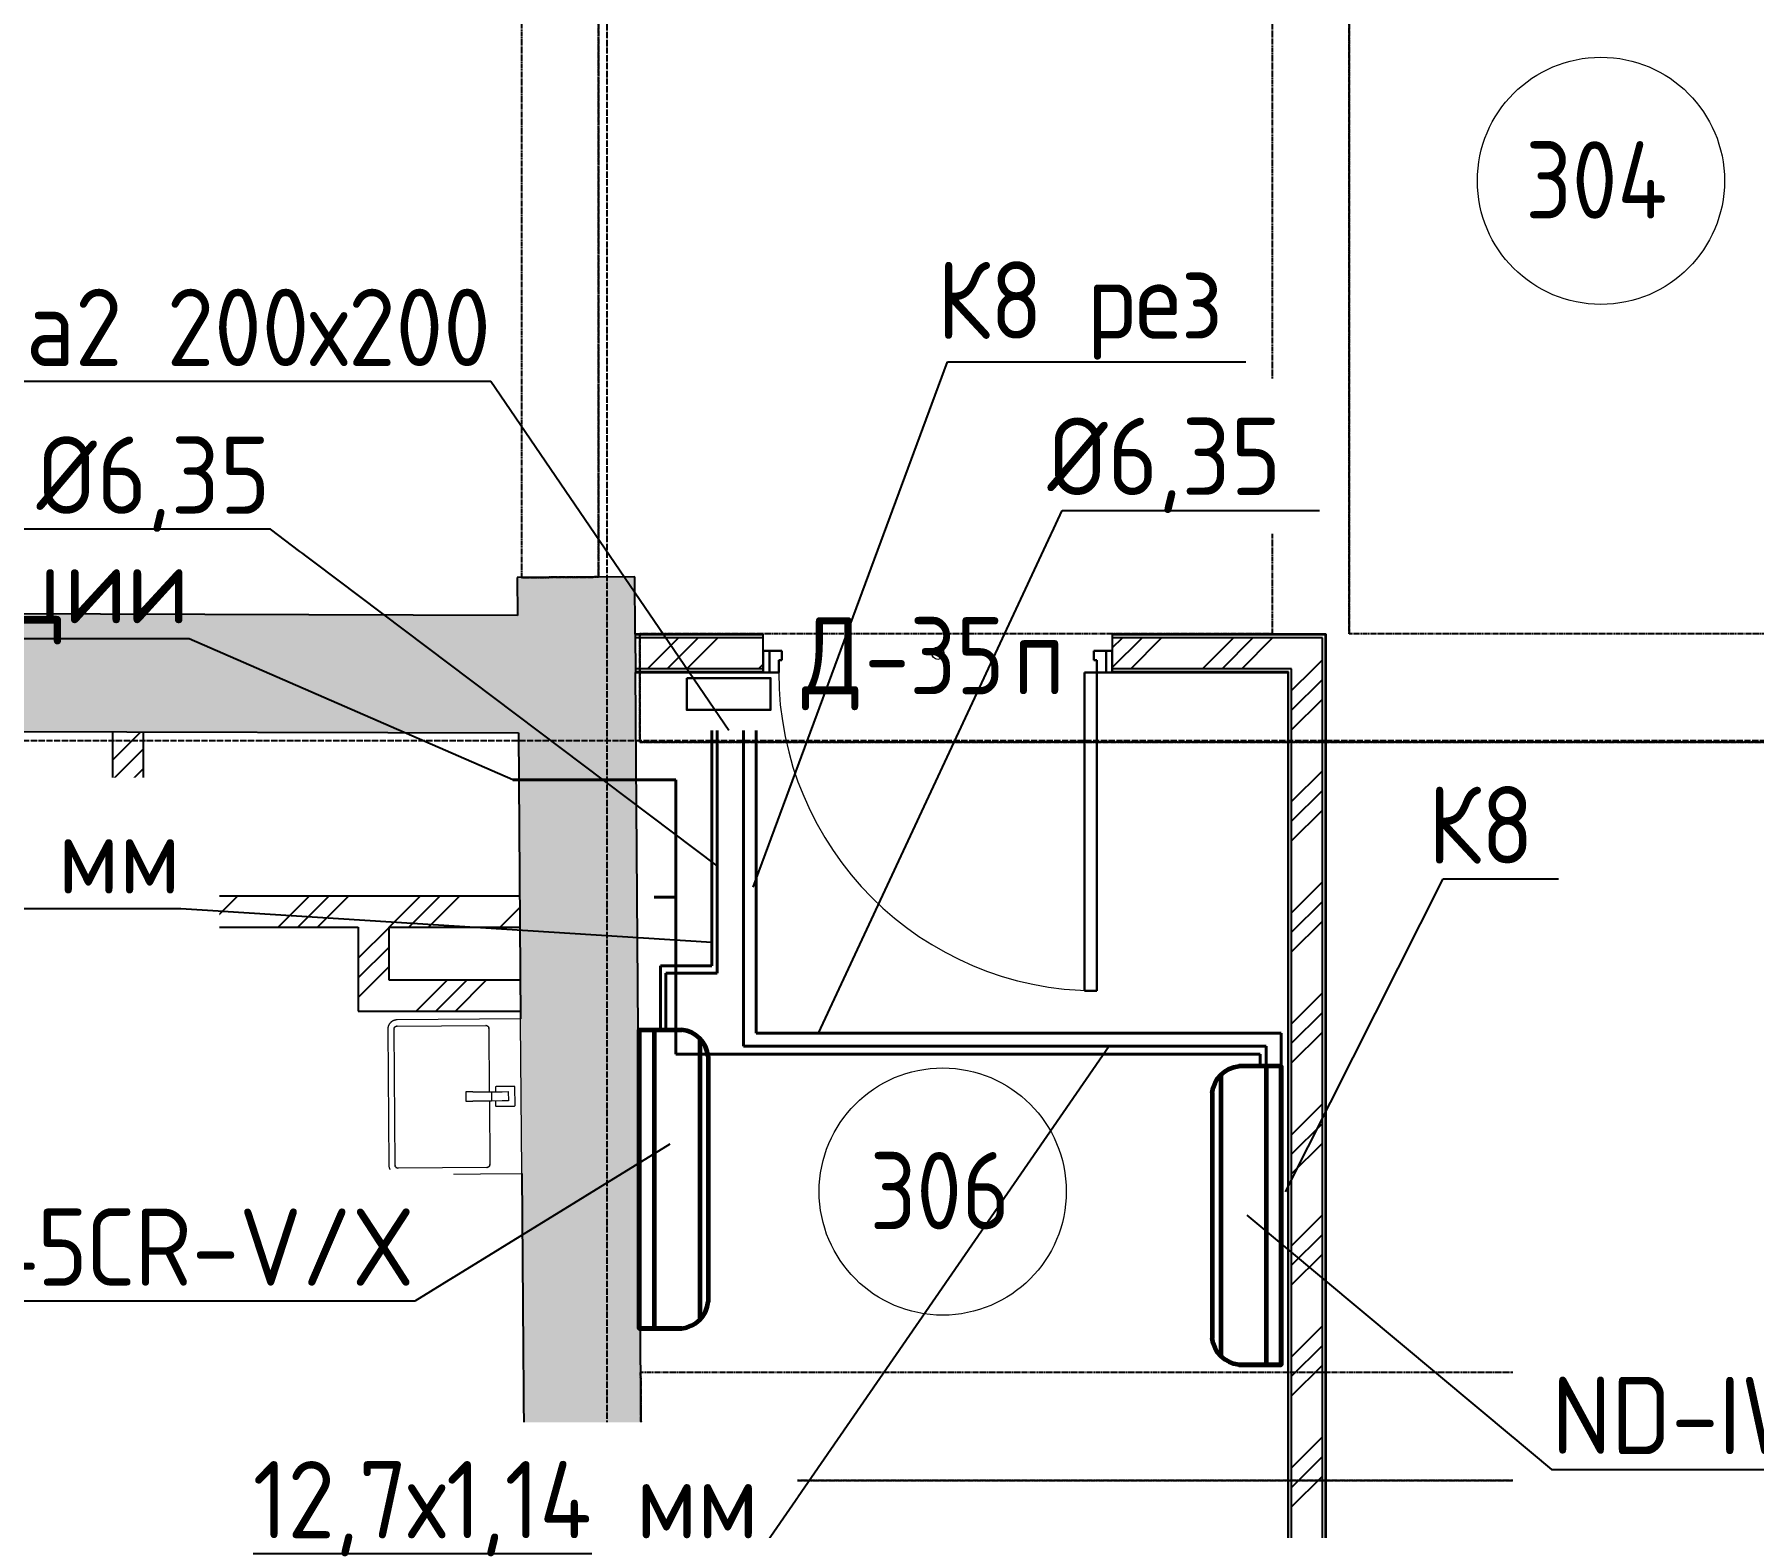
# Model space of a CAD drawing. Header units: millimetres. Extents: x -129048 to 476301, y -5853 to 215316.
# Drawn here: x 256533 to 262099, y 6210 to 11041 of the extents above; entities that cross this region are included whole.
import ezdxf
from ezdxf import colors
from ezdxf.entities.mleader import LeaderData, LeaderLine
from ezdxf.math import Vec2, Vec3

# ---------------------------------------------------------------- set-up
doc = ezdxf.new("R2010")
doc.units = ezdxf.units.MM
doc.linetypes.add('ADSK_Линия сетки', pattern=[25, 20, -2.5, 0, -2.5])
doc.linetypes.add('ADSK_Сверху', pattern=[4.5, 3, -1.5])
for name, color, linetype, lineweight in [('GAZLAITER', 1, 'Continuous', 40), ('Двери', 251, 'Continuous', 18), ('Дренаж', 36, 'Continuous', 40), ('Каркас', 7, 'Continuous', 18), ('Кондеи', 6, 'Continuous', 60), ('Марки дверей', 7, 'Continuous', 20), ('Марки помещений', 7, 'Continuous', 20), ('Сантехника', 251, 'Continuous', 18)]:
    doc.layers.add(name, color=color, linetype=linetype, lineweight=lineweight)
doc.layers.add('Стены внутренние', color=5, linetype='Continuous', lineweight=18, true_color=0x0000ff)
doc.layers.add('Стены штриховка', color=5, linetype='Continuous', lineweight=18, true_color=0x0000ff)
doc.styles.add('GOST Common_2', font='GOST Common_0.ttf', dxfattribs={"width": 0.9, "height": 250})
doc.styles.add('PIK', font='isocpeur.ttf', dxfattribs={"width": 0.9, "height": 250})
pattern_1 = [(45, (215977.25, 150), (-179.6051, 179.6051), []), (45, (216040.75, 150), (0, 359.2102), []), (45, (215913.75, 150), (0, 359.2102), [])]

# ---------------------------------------------------------------- blocks, each defined once
blk = doc.blocks.new('AC_Дверь_Однопольная - Д-35п 1130х2200h-1983249-03 План 3-го этажа')
at = {"layer": 'Двери', "lineweight": 30}
for p, q in [((-515, 1092), (-475, 1092)), ((-515, 62), (-515, 1092)), ((-475, 1092), (-475, 62)), ((-565, 62), (-545, 62)), ((-565, -8), (-565, 62)), ((-545, 62), (-515, 62)), ((-545, -8), (-545, 62)), ((-545, 62), (-545, -8)), ((-475, 62), (-515, 62)), ((-515, 62), (-515, 22)), ((515, 62), (545, 62)), ((515, 22), (515, 62)), ((545, 62), (545, -8)), ((545, 62), (565, 62)), ((545, -8), (545, 62)), ((565, 62), (565, -8)), ((-515, 22), (-505, 22)), ((-505, 22), (-505, -8)), ((505, 22), (515, 22)), ((505, -8), (505, 22)), ((-545, -8), (-565, -8)), ((-505, -8), (-545, -8)), ((545, -8), (505, -8)), ((565, -8), (545, -8))]:
    blk.add_line(p, q, dxfattribs=at)
at = {"layer": 'Двери'}
blk.add_arc((-515, 62), 1030, 0, 90, dxfattribs=at)
blk = doc.blocks.new('Parametric_Porcelain_bathroom_sink_20774 - 500х430мм-V219-03 План 3-го этажа')
at = {"layer": 'Сантехника'}
for p, q in [((345, 570), (-95, 570)), ((-125, 540), (-125, 140)), ((-105, 253.2), (-105, 540)), ((-95, 550), (345, 550)), ((355, 540), (355, 253.2)), ((375, 140), (375, 540)), ((140, 319.1), (110, 319.1)), ((110, 319.1), (110, 296.1)), ((140, 319.1), (110, 319.1)), ((110, 236.5), (110, 296.1)), ((140, 296.1), (140, 319.1)), ((140, 296.1), (140, 236.5)), ((110, 243.2), (-95, 243.2)), ((110, 223.1), (95.1, 223.1)), ((110, 201.5), (110, 236.5)), ((140, 236.5), (110, 236.5)), ((345, 243.2), (140, 243.2)), ((140, 236.5), (140, 201.5)), ((154.6, 223.1), (140, 223.1)), ((93.2, 221.2), (93.2, 161.6)), ((110, 181.5), (110, 201.5)), ((140, 181.5), (110, 181.5)), ((140, 201.5), (140, 181.5)), ((156.5, 161.6), (156.5, 221.2)), ((-125, 140), (-120, 140)), ((-120, 140), (-115, 140)), ((-115, 140), (365, 140)), ((94.7, 160.1), (155, 160.1)), ((365, 140), (370, 140)), ((370, 140), (375, 140))]:
    blk.add_line(p, q, dxfattribs=at)
at = {"layer": 'Сантехника', "flags": 128}
for points in [[(-95, 570), (-96.2, 570), (-97.4, 569.9), (-98.6, 569.8), (-99.8, 569.6), (-101, 569.4), (-102.1, 569.1), (-103.3, 568.8), (-104.4, 568.5), (-105.6, 568.1), (-106.7, 567.6), (-107.8, 567.1), (-108.9, 566.6), (-109.9, 566), (-110.9, 565.4), (-111.9, 564.8), (-112.9, 564.1), (-113.9, 563.3), (-114.8, 562.6), (-115.7, 561.7), (-116.5, 560.9), (-117.3, 560), (-118.1, 559.1), (-118.9, 558.2), (-119.6, 557.2), (-120.2, 556.2), (-120.9, 555.2), (-121.5, 554.1), (-122, 553.1), (-122.5, 552), (-123, 550.9), (-123.4, 549.7), (-123.7, 548.6), (-124.1, 547.4), (-124.3, 546.3), (-124.6, 545.1), (-124.7, 543.9), (-124.9, 542.7), (-125, 541.5), (-125, 540.3), (-125, 540)], [(375, 540), (375, 541.2), (374.9, 542.4), (374.8, 543.6), (374.6, 544.8), (374.4, 546), (374.1, 547.1), (373.8, 548.3), (373.5, 549.4), (373.1, 550.6), (372.6, 551.7), (372.1, 552.8), (371.6, 553.9), (371, 554.9), (370.4, 555.9), (369.8, 556.9), (369.1, 557.9), (368.3, 558.9), (367.6, 559.8), (366.7, 560.7), (365.9, 561.5), (365, 562.3), (364.1, 563.1), (363.2, 563.9), (362.2, 564.6), (361.2, 565.2), (360.2, 565.9), (359.1, 566.5), (358.1, 567), (357, 567.5), (355.9, 568), (354.7, 568.4), (353.6, 568.7), (352.4, 569.1), (351.3, 569.3), (350.1, 569.6), (348.9, 569.7), (347.7, 569.9), (346.5, 570), (345.3, 570), (345, 570)], [(-105, 540), (-105, 540.4), (-105, 540.8), (-104.9, 541.2), (-104.9, 541.6), (-104.8, 542), (-104.7, 542.4), (-104.6, 542.8), (-104.5, 543.1), (-104.4, 543.5), (-104.2, 543.9), (-104, 544.3), (-103.9, 544.6), (-103.7, 545), (-103.5, 545.3), (-103.3, 545.6), (-103, 546), (-102.8, 546.3), (-102.5, 546.6), (-102.2, 546.9), (-102, 547.2), (-101.7, 547.4), (-101.4, 547.7), (-101.1, 548), (-100.7, 548.2), (-100.4, 548.4), (-100.1, 548.6), (-99.7, 548.8), (-99.4, 549), (-99, 549.2), (-98.6, 549.3), (-98.2, 549.5), (-97.9, 549.6), (-97.5, 549.7), (-97.1, 549.8), (-96.7, 549.9), (-96.3, 549.9), (-95.9, 550), (-95.5, 550), (-95.1, 550), (-95, 550)], [(-104.9, 541.3), (-105, 540.9), (-105, 540.5), (-105, 540.1), (-105, 540)], [(-101, 548), (-101.3, 547.8), (-101.6, 547.5), (-101.9, 547.2), (-102.2, 547), (-102.4, 546.7)], [(-95, 550), (-95.4, 550), (-95.8, 550), (-96.2, 549.9), (-96.6, 549.9)], [(346.3, 549.9), (345.9, 550), (345.5, 550), (345.1, 550), (345, 550)], [(345, 550), (345.4, 550), (345.8, 550), (346.2, 549.9), (346.6, 549.9), (347, 549.8), (347.4, 549.7), (347.8, 549.6), (348.1, 549.5), (348.5, 549.4), (348.9, 549.2), (349.3, 549), (349.6, 548.9), (350, 548.7), (350.3, 548.5), (350.6, 548.3), (351, 548), (351.3, 547.8), (351.6, 547.5), (351.9, 547.2), (352.2, 547), (352.4, 546.7), (352.7, 546.4), (353, 546.1), (353.2, 545.7), (353.4, 545.4), (353.6, 545.1), (353.8, 544.7), (354, 544.4), (354.2, 544), (354.3, 543.6), (354.5, 543.2), (354.6, 542.9), (354.7, 542.5), (354.8, 542.1), (354.9, 541.7), (354.9, 541.3), (355, 540.9), (355, 540.5), (355, 540.1), (355, 540)], [(353, 546), (352.8, 546.3), (352.5, 546.6), (352.2, 546.9), (352, 547.2), (351.7, 547.4)], [(355, 540), (355, 540.4), (355, 540.8), (354.9, 541.2), (354.9, 541.6)], [(-105, 253.2), (-105, 252.8), (-105, 252.4), (-104.9, 252), (-104.9, 251.6)], [(-95, 243.2), (-95.4, 243.2), (-95.8, 243.2), (-96.2, 243.2), (-96.6, 243.3), (-97, 243.4), (-97.4, 243.5), (-97.8, 243.6), (-98.1, 243.7), (-98.5, 243.8), (-98.9, 244), (-99.3, 244.1), (-99.6, 244.3), (-100, 244.5), (-100.3, 244.7), (-100.6, 244.9), (-101, 245.2), (-101.3, 245.4), (-101.6, 245.7), (-101.9, 245.9), (-102.2, 246.2), (-102.4, 246.5), (-102.7, 246.8), (-103, 247.1), (-103.2, 247.4), (-103.4, 247.8), (-103.6, 248.1), (-103.8, 248.5), (-104, 248.8), (-104.2, 249.2), (-104.3, 249.5), (-104.5, 249.9), (-104.6, 250.3), (-104.7, 250.7), (-104.8, 251.1), (-104.9, 251.5), (-104.9, 251.9), (-105, 252.3), (-105, 252.7), (-105, 253.1), (-105, 253.2)], [(-103, 247.2), (-102.8, 246.9), (-102.5, 246.6), (-102.2, 246.3), (-102, 246), (-101.7, 245.7)], [(-96.3, 243.3), (-95.9, 243.2), (-95.5, 243.2), (-95.1, 243.2), (-95, 243.2)], [(355, 253.2), (355, 252.8), (355, 252.4), (354.9, 252), (354.9, 251.6), (354.8, 251.2), (354.7, 250.8), (354.6, 250.4), (354.5, 250), (354.4, 249.6), (354.2, 249.3), (354, 248.9), (353.9, 248.6), (353.7, 248.2), (353.5, 247.9), (353.3, 247.5), (353, 247.2), (352.8, 246.9), (352.5, 246.6), (352.2, 246.3), (352, 246), (351.7, 245.7), (351.4, 245.5), (351.1, 245.2), (350.7, 245), (350.4, 244.8), (350.1, 244.5), (349.7, 244.4), (349.4, 244.2), (349, 244), (348.6, 243.9), (348.2, 243.7), (347.9, 243.6), (347.5, 243.5), (347.1, 243.4), (346.7, 243.3), (346.3, 243.3), (345.9, 243.2), (345.5, 243.2), (345.1, 243.2), (345, 243.2)], [(345, 243.2), (345.4, 243.2), (345.8, 243.2), (346.2, 243.2), (346.6, 243.3)], [(351, 245.2), (351.3, 245.4), (351.6, 245.7), (351.9, 245.9), (352.2, 246.2), (352.4, 246.5)], [(354.9, 251.9), (355, 252.3), (355, 252.7), (355, 253.1), (355, 253.2)]]:
    blk.add_lwpolyline(points, dxfattribs=at)
at = {"layer": 'Сантехника'}
for centre, radius, start, end in [((95.1, 221.2), 1.87, 90, 180), ((95.1, 221.2), 1.87, 120, 150), ((95.1, 221.2), 1.87, 120, 150), ((95.1, 221.2), 1.87, 120, 150), ((154.6, 221.2), 1.87, 0, 90), ((154.6, 221.2), 1.87, 30, 60), ((154.6, 221.2), 1.87, 30, 60), ((154.6, 221.2), 1.87, 30, 60), ((94.7, 161.6), 1.49, 180, 270), ((155, 161.6), 1.49, 270, 360)]:
    blk.add_arc(centre, radius, start, end, dxfattribs=at)
blk = doc.blocks.new('ADSK_Марка_Помещение_ОдноЗначение - Номер-247393-03 План 3-го этажа')
at = {"layer": 'Марки помещений'}
blk.add_circle((0, 0), 4, dxfattribs=at)
blk = doc.blocks.new('ADSK_Марка_Дверь - Типоразмер_ADSK_Марка-58376-03 План 3-го этажа')
at = {"layer": 'Марки дверей', "lineweight": 9}
blk.add_circle((0, 0), 0.2, dxfattribs=at)
blk = doc.blocks.new('Наружний 45+')
for p, q in [((18255.9, 8700.3), (17289.9, 8700.3)), ((17289.9, 8700.3), (17289.9, 8563.2)), ((18255.9, 8651.7), (17289.9, 8651.7)), ((18228.3, 8504.7), (17317.6, 8504.7))]:
    blk.add_line(p, q)
for points in [[(17289.9, 8563.2), (17289.9, 8700.3), (18255.9, 8700.3), (18255.9, 8563.2)], [(18169.9, 8477), (17376, 8477)]]:
    blk.add_lwpolyline(points)
for centre, start, end in [((17385.7, 8572.7), 185.6492, 264.2441), ((18160.2, 8572.7), 275.7559, 354.3508)]:
    blk.add_arc(centre, 96.2, start, end)

msp = doc.modelspace()

# ---------------------------------------------------------------- hatches: boundary and pattern name
at = {"layer": 'Стены внутренние', "lineweight": 25, "true_color": 0x636466}
h = msp.add_hatch(color=251, dxfattribs=at)
h.paths.add_polyline_path([(258100.31958, 8781.41711), (258097.49102, 9161.42592), (251920.51599, 9177.7535), (251919.51154, 8797.75483), (258042.55858, 8781.56979)])
h.paths.add_polyline_path([(250419.51678, 8801.71976), (250420.3362, 9181.71844), (243349.51668, 9200.40921), (243348.51223, 8820.41054), (249544.59255, 8804.03245)])
h.paths.add_polyline_path([(241848.51747, 8824.37547), (241849.33689, 9204.37414), (234840.12747, 9222.90206), (234840.12747, 8842.90073), (241580.63653, 8825.08356)])
h.paths.add_polyline_path([(233339.12826, 8846.86832), (233339.94768, 9226.86699), (231140.59406, 9232.68103), (231139.58961, 8852.68236), (232774.02347, 8848.36206)])
h.paths.add_polyline_path([(229639.59485, 8856.64729), (229640.41427, 9236.64596), (224110.2776, 9251.26425), (224111.02308, 8871.26096), (227566.26747, 8862.12771)])
h = msp.add_hatch(color=251, dxfattribs=at)
h.paths.add_polyline_path([(258344.73046, 2889.50427), (258524.186, 2889.50427), (258476.56978, 9286.60586), (258096.58031, 9283.77744), (258144.17547, 2889.50427), (258307.1428, 2889.50427)])
h.paths.add_polyline_path([(258110.91435, 7360.5389), (258110.90537, 7360.54065), (258202.53797, 7360.54055)])
h = msp.add_hatch(dxfattribs=at)
h.set_pattern_fill('FP_1', color=251, style=0, pattern_type=2)
h.set_pattern_definition(pattern_1)
h.paths.add_polyline_path([(260022.5993, 8988.91709), (260702.5993, 8988.91709), (260702.5993, 9088.91709), (260022.5993, 9088.91709), (260022.5993, 9046.91709)])
h.paths.add_polyline_path([(258892.5993, 8988.91709), (258892.5993, 9088.91709), (258478.04126, 9088.91709), (258478.7856, 8988.91709), (258514.6658, 8988.91709)])
h = msp.add_hatch(dxfattribs=at)
h.set_pattern_fill('FP_1', color=251, style=0, pattern_type=2)
h.set_pattern_definition(pattern_1)
h.paths.add_polyline_path([(260602.5993, 5788.84524), (260702.5993, 5788.84524), (260702.5993, 8988.91709), (260602.5993, 8988.91709), (260602.5993, 5839.63737)])
h = msp.add_hatch(dxfattribs=at)
h.set_pattern_fill('FP_1', color=251, style=0, pattern_type=2)
h.set_pattern_definition(pattern_1)
h.paths.add_polyline_path([(256785.95971, 8152.52642), (256885.95971, 8152.52642), (256885.95971, 8784.62703), (256785.95971, 8784.89136), (256785.95971, 8200.43567)])
h = msp.add_hatch(dxfattribs=at)
h.set_pattern_fill('FP_1', color=251, style=0, pattern_type=2)
h.set_pattern_definition(pattern_1)
h.paths.add_polyline_path([(256885.95971, 8152.52642), (258105.00067, 8152.52642), (258104.25633, 8252.52642), (256885.95971, 8252.52642)])
h = msp.add_hatch(dxfattribs=at)
h.set_pattern_fill('FP_1', color=251, style=0, pattern_type=2)
h.set_pattern_definition(pattern_1)
h.paths.add_polyline_path([(257681.2497, 7880.52642), (257681.2497, 8152.52642), (257581.2497, 8152.52642), (257581.2497, 7880.52642)])
h = msp.add_hatch(dxfattribs=at)
h.set_pattern_fill('FP_1', color=251, style=0, pattern_type=2)
h.set_pattern_definition(pattern_1)
h.paths.add_polyline_path([(258107.02527, 7880.52642), (258106.28093, 7980.52642), (257681.2497, 7980.52642), (257681.2497, 7880.52642), (258104.25633, 7880.52642)])

# ---------------------------------------------------------------- linework, layer by layer
at = {"linetype": 'ADSK_Линия сетки', "lineweight": 25}
for p, q in [((258387.16465, -2825.79407), (258387.16465, 21818.8012)), ((204891.02955, 8756.78828), (273118.97256, 8756.78828))]:
    msp.add_line(p, q, dxfattribs=at)
at = {"layer": 'GAZLAITER', "color": 5, "lineweight": 40, "ltscale": 10}
for p, q in [((258726.57587, 8026.928), (258726.57587, 8788.92196)), ((258828.53571, 7767.9081), (258828.53571, 8788.92196)), ((258560.05781, 7820.14237), (258560.05781, 8026.928)), ((258560.05781, 8026.928), (258726.57587, 8026.928)), ((260520.96581, 7767.9081), (258828.53571, 7767.9081)), ((260520.96581, 7702.57601), (260520.96581, 7767.9081))]:
    msp.add_line(p, q, dxfattribs=at)
at = {"layer": 'GAZLAITER', "color": 1, "lineweight": 40, "ltscale": 10}
for p, q in [((258743.72229, 8003.4129), (258743.72229, 8788.92196)), ((258577.10873, 7820.14237), (258577.10873, 8003.4129)), ((258577.10873, 8003.4129), (258743.72229, 8003.4129))]:
    msp.add_line(p, q, dxfattribs=at)
at = {"layer": 'GAZLAITER'}
for p, q in [((258869.48491, 7809.17611), (258869.48491, 8788.92196)), ((260569.52919, 7809.17611), (258869.48491, 7809.17611)), ((260569.52919, 7702.57601), (260569.52919, 7809.17611))]:
    msp.add_line(p, q, dxfattribs=at)
at = {"layer": 'GAZLAITER', "color": 251, "lineweight": 30, "ltscale": 10, "true_color": 0x636466}
msp.add_lwpolyline([(258644.84962, 8958.29479), (258916.28962, 8958.29479), (258916.28962, 8855.41752), (258644.84962, 8855.41752)], close=True, dxfattribs=at)
at = {"layer": 'Дренаж'}
for p, q in [((258609.5733, 8629.27534), (258082.54773, 8629.27534)), ((258609.5733, 7741.30856), (258609.5733, 8629.27534)), ((258540.07865, 8249.07643), (258609.5733, 8249.07643)), ((258754.04515, 7741.30856), (258609.5733, 7741.30856)), ((260500.98666, 7741.30856), (258754.04515, 7741.30856)), ((260500.98666, 7702.57601), (260500.98666, 7741.30856))]:
    msp.add_line(p, q, dxfattribs=at)
at = {"layer": 'Каркас', "color": 251, "linetype": 'ADSK_Сверху', "lineweight": 25, "true_color": 0x636466}
for p, q in [((260539.67192, 12695.65047), (260539.67192, 9101.21709)), ((260539.67192, 12695.65047), (260539.67192, 9101.21709)), ((260789.67192, 9101.21709), (260789.67192, 12699.04444)), ((260789.67192, 12699.04444), (260789.67192, 9101.21709)), ((258109.67192, 12666.41261), (258109.67192, 9283.87489)), ((258109.67192, 12666.41261), (258109.67192, 9283.87489)), ((258359.67192, 9285.73574), (258359.67192, 12533.63165)), ((258359.67192, 12533.63165), (258359.67192, 9285.73574)), ((258109.67192, 9283.87489), (258359.67192, 9285.73574)), ((258359.67192, 9285.73574), (258109.67192, 9283.87489)), ((258493.2549, 8751.21709), (258493.2549, 9101.21709)), ((258493.2549, 9101.21709), (258493.2549, 8751.21709)), ((260539.67192, 9101.21709), (258493.2549, 9101.21709)), ((260539.67192, 9101.21709), (258493.2549, 9101.21709)), ((262972.85786, 9101.21709), (260789.67192, 9101.21709)), ((262972.85786, 9101.21709), (260789.67192, 9101.21709)), ((258493.2549, 8751.21709), (265652.85786, 8751.21709)), ((265652.85786, 8751.21709), (258493.2549, 8751.21709)), ((258495.73613, 6711.66252), (258498.34132, 6361.66252)), ((265578.06174, 6711.66252), (258495.73613, 6711.66252)), ((258498.34132, 6361.66252), (258495.73613, 6711.66252)), ((265578.06174, 6711.66252), (258495.73613, 6711.66252)), ((258498.34132, 6361.66252), (265578.06174, 6361.66252)), ((265578.06174, 6361.66252), (258498.34132, 6361.66252))]:
    msp.add_line(p, q, dxfattribs=at)
at = {"layer": 'Стены внутренние', "color": 251, "lineweight": 25, "true_color": 0x636466}
for p, q in [((258476.56978, 9286.60586), (258096.58031, 9283.77744)), ((258096.58031, 9283.77744), (258097.49102, 9161.42592)), ((258477.95194, 9100.91709), (258476.56978, 9286.60586)), ((258097.49102, 9161.42592), (251920.51599, 9177.7535)), ((258892.5993, 9100.91709), (258477.95194, 9100.91709)), ((258477.96683, 9098.91709), (258478.86003, 8978.91709)), ((258892.5993, 9046.91709), (258892.5993, 9100.91709)), ((260714.5993, 9100.91709), (260022.5993, 9100.91709)), ((260022.5993, 9100.91709), (260022.5993, 9046.91709)), ((260714.5993, 5788.84524), (260714.5993, 9100.91709)), ((258478.87492, 8976.91709), (258892.5993, 8976.91709)), ((258524.186, 2889.50427), (258478.87492, 8976.91709)), ((260022.5993, 8976.91709), (260590.5993, 8976.91709)), ((260590.5993, 8976.91709), (260590.5993, 5888.84524)), ((251919.51154, 8797.75483), (258100.31958, 8781.41711)), ((256785.95971, 8784.89136), (256785.95971, 8152.52642)), ((256885.95971, 8252.52642), (256885.95971, 8784.62703)), ((258100.31958, 8781.41711), (258107.21262, 7855.35647)), ((258104.25633, 8252.52642), (256885.95971, 8252.52642)), ((256785.95971, 8152.52642), (257581.2497, 8152.52642)), ((257581.2497, 8152.52642), (257581.2497, 7880.52642)), ((257681.2497, 8152.52642), (258105.00067, 8152.52642)), ((257681.2497, 7980.52642), (257681.2497, 8152.52642)), ((258106.28093, 7980.52642), (257681.2497, 7980.52642)), ((257581.2497, 7880.52642), (258107.02527, 7880.52642)), ((258110.93169, 7355.71105), (258144.17547, 2889.50427))]:
    msp.add_line(p, q, dxfattribs=at)
at = {"layer": 'Стены штриховка', "color": 251, "lineweight": 25, "true_color": 0x636466}
for p, q in [((258477.95194, 9100.91709), (258477.96683, 9098.91709)), ((258892.5993, 9098.91709), (258477.96683, 9098.91709)), ((258892.5993, 9088.91709), (258478.04126, 9088.91709)), ((260714.5993, 9098.91709), (260022.5993, 9098.91709)), ((260702.5993, 9088.91709), (260022.5993, 9088.91709)), ((260702.5993, 5788.84524), (260702.5993, 9088.91709)), ((260712.5993, 5788.84524), (260712.5993, 9100.91709)), ((260712.5993, 9088.91709), (260714.5993, 9088.91709)), ((258892.5993, 8988.91709), (258478.7856, 8988.91709)), ((258892.5993, 8978.91709), (258478.86003, 8978.91709)), ((258478.86003, 8978.91709), (258478.87492, 8976.91709)), ((260602.5993, 8988.91709), (260022.5993, 8988.91709)), ((260592.5993, 8978.91709), (260022.5993, 8978.91709)), ((260592.5993, 5888.84524), (260592.5993, 8978.91709)), ((260602.5993, 5888.84524), (260602.5993, 8988.91709))]:
    msp.add_line(p, q, dxfattribs=at)

# ---------------------------------------------------------------- block references
at = {"layer": 'Двери', "color": 251, "lineweight": 25, "true_color": 0x636466, "rotation": 180}
msp.add_blockref('AC_Дверь_Однопольная - Д-35п 1130х2200h-1983249-03 План 3-го этажа', (259457.5993, 9038.91709), dxfattribs=at)
at = {"layer": 'Кондеи', "rotation": 90}
msp.add_blockref('Наружний 45+', (267191.78643, -10435.79522), dxfattribs=at)
at = {"layer": 'Кондеи', "xscale": -1, "rotation": 270}
msp.add_blockref('Наружний 45+', (251869.25804, -10553.36158), dxfattribs=at)
at = {"layer": 'Марки дверей', "color": 251, "lineweight": 25, "true_color": 0x636466, "xscale": 99.99999999999993, "yscale": 99.99999999999993, "zscale": 99.99999999999993}
msp.add_blockref('ADSK_Марка_Дверь - Типоразмер_ADSK_Марка-58376-03 План 3-го этажа', (259457.5993, 9038.91709), dxfattribs=at)
at = {"layer": 'Марки помещений', "color": 251, "lineweight": 25, "true_color": 0x636466, "xscale": 99.99999999999993, "yscale": 99.99999999999993, "zscale": 99.99999999999993}
for p in [(261604.39415, 10567.67112), (259473.67866, 7297.00093)]:
    msp.add_blockref('ADSK_Марка_Помещение_ОдноЗначение - Номер-247393-03 План 3-го этажа', p, dxfattribs=at)
at = {"layer": 'Сантехника', "color": 251, "lineweight": 25, "true_color": 0x636466, "rotation": 90.42646779160702}
msp.add_blockref('Parametric_Porcelain_bathroom_sink_20774 - 500х430мм-V219-03 План 3-го этажа', (258249.99868, 7481.57927), dxfattribs=at)

# ---------------------------------------------------------------- texts
at = {"layer": 'Марки дверей', "color": 251, "lineweight": 25, "true_color": 0x636466, "char_height": 250, "attachment_point": 1, "style": 'GOST Common_2'}
for s, insert, width in [('\\fGOST Common|b0|i0|c204|p34|;\\W.9;Д', (259017.77002, 9155.93018), 245.316375), ('-35', (259220.17627, 9155.93018), 584.4301875), ('\\fGOST Common|b0|i0|c204|p34|;\\W.9;п', (259702.3794, 9155.93018), 194.8100625)]:
    msp.add_mtext(s, dxfattribs=dict(at, insert=insert, width=width))
at = {"layer": 'Марки помещений', "color": 251, "lineweight": 25, "true_color": 0x636466, "char_height": 250, "attachment_point": 1, "style": 'GOST Common_2'}
for s, insert, width in [('304', (261359.58689, 10695.39619), 606.07575), ('306', (259237.42141, 7424.726), 584.4301875)]:
    msp.add_mtext(s, dxfattribs=dict(at, insert=insert, width=width))

# ---------------------------------------------------------------- next in the draw order: leaders
at = {"layer": 'GAZLAITER', "color": 18, "lineweight": 25, "ltscale": 10, "true_color": 0x000000}
ml = msp.add_multileader_mtext('Standard', dxfattribs=at)
ml.set_content('{\\C256;\\c0;%%C6,35}', color=1, style='PIK')
ml.set_leader_properties()
ml.build(insert=Vec2(0, 0))
ml.multileader.update_dxf_attribs({"text_left_attachment_type": 6, "text_right_attachment_type": 6, "dogleg_length": 0.36, "arrow_head_size": 0.18})
ctx = ml.context
ctx.base_point, ctx.char_height, ctx.arrow_head_size, ctx.landing_gap_size, ctx.plane_origin = Vec3(259860.60814, 9500.91379), 250, 0.18, 0.09, Vec3(260440.81742, 8417.19492)
ctx.left_attachment, ctx.right_attachment, ctx.text_align_type = 6, 6, 2
notes = []
notes.append((ctx, [(0, (1, 1, 0), (259860.24814, 9500.91379), (1, 0), 0.36, [(0, [(259071.52042, 7809.17611)], 0, [])])]))
ctx.mtext.insert, ctx.mtext.alignment, ctx.mtext.flow_direction = Vec3(260569.44814, 9800.91379), 3, 5
ctx.mtext.has_bg_fill, ctx.mtext.bg_color, ctx.mtext.bg_scale_factor, ctx.mtext.bg_transparency, ctx.mtext.use_window_bg_color = 1, -1027028792, 1.5, 0, 1
ml = msp.add_multileader_mtext('Standard', dxfattribs=at)
ml.set_content('{\\C256;\\c0;%%C6,35}', color=1, style='PIK')
ml.set_leader_properties()
ml.build(insert=Vec2(0, 0))
ml.multileader.update_dxf_attribs({"text_left_attachment_type": 6, "text_right_attachment_type": 6, "dogleg_length": 0.36, "arrow_head_size": 0.18})
ctx = ml.context
ctx.base_point, ctx.char_height, ctx.arrow_head_size, ctx.landing_gap_size, ctx.plane_origin = Vec3(256588.29031, 9440.20886), 250, 0.18, 0.09, Vec3(258888.49125, 8496.10588)
ctx.left_attachment, ctx.right_attachment, ctx.text_align_type = 6, 6, 2
notes.append((ctx, [(1, (1, 1, 0), (257297.58031, 9440.20886), (-1, 0), 0.36, [(0, [(258743.72229, 8351.33691)], 0, [])])]))
ctx.mtext.insert, ctx.mtext.alignment, ctx.mtext.flow_direction = Vec3(257297.13031, 9740.20886), 3, 5
ctx.mtext.has_bg_fill, ctx.mtext.bg_color, ctx.mtext.bg_scale_factor, ctx.mtext.bg_transparency, ctx.mtext.use_window_bg_color = 1, -1027028792, 1.5, 0, 1
at = {"layer": 'Кондеи', "color": 18, "lineweight": 25, "ltscale": 10, "true_color": 0x000000}
ml = msp.add_multileader_mtext('Standard', dxfattribs=at)
ml.set_content('ND-IW-45СR-V/X', color=250, style='PIK')
ml.set_leader_properties()
ml.build(insert=Vec2(0, 0))
ml.multileader.update_dxf_attribs({"text_left_attachment_type": 6, "text_right_attachment_type": 6, "dogleg_length": 0.36, "arrow_head_size": 0.18})
ctx = ml.context
ctx.base_point, ctx.char_height, ctx.arrow_head_size, ctx.landing_gap_size, ctx.plane_origin = Vec3(255423.82533, 6942.37766), 250, 0.18, 0.09, Vec3(258590.0978, 7450.45654)
ctx.left_attachment, ctx.right_attachment, ctx.text_align_type = 6, 6, 2
notes.append((ctx, [(0, (1, 1, 0), (257764.36533, 6942.37766), (-1, 0), 0.36, [(0, [(258590.0978, 7450.45654)], 0, [])])]))
ctx.mtext.insert, ctx.mtext.alignment, ctx.mtext.flow_direction = Vec3(257763.91533, 7242.37766), 3, 5
ctx.mtext.has_bg_fill, ctx.mtext.bg_color, ctx.mtext.bg_scale_factor, ctx.mtext.bg_transparency, ctx.mtext.use_window_bg_color = 1, -1027028792, 1.5, 0, 1
ml = msp.add_multileader_mtext('Standard', dxfattribs=at)
ml.set_content('ND-IW-45СR-V/X', color=250, style='PIK')
ml.set_leader_properties()
ml.build(insert=Vec2(0, 0))
ml.multileader.update_dxf_attribs({"text_left_attachment_type": 6, "text_right_attachment_type": 6, "dogleg_length": 0.36, "arrow_head_size": 0.18})
ctx = ml.context
ctx.base_point, ctx.char_height, ctx.arrow_head_size, ctx.landing_gap_size, ctx.plane_origin = Vec3(261444.6078, 6397.37829), 250, 0.18, 0.09, Vec3(260457.64155, 7221.19356)
ctx.left_attachment, ctx.right_attachment = 6, 6
notes.append((ctx, [(1, (1, 1, 0), (261444.2478, 6397.37829), (1, 0), 0.36, [(0, [(260457.64155, 7221.19356)], 0, [])])]))
ctx.mtext.insert, ctx.mtext.flow_direction = Vec3(261444.6978, 6697.37829), 5
ctx.mtext.has_bg_fill, ctx.mtext.bg_color, ctx.mtext.bg_scale_factor, ctx.mtext.bg_transparency, ctx.mtext.use_window_bg_color = 1, -1027028792, 1.5, 0, 1
for ctx, leaders in notes:
    for number, flags, end, landing, length, lines in leaders:
        leader = LeaderData()
        leader.index, (leader.has_last_leader_line, leader.has_dogleg_vector, leader.attachment_direction) = number, flags
        leader.last_leader_point, leader.dogleg_vector, leader.dogleg_length = Vec3(end), Vec3(landing), length
        for number, points, colour, breaks in lines:
            line = LeaderLine()
            line.index, line.vertices, line.color, line.breaks = number, Vec3.list(points), colors.encode_raw_color(colour), breaks
            leader.lines.append(line)
        ctx.leaders.append(leader)

# ---------------------------------------------------------------- next in the draw order: leaders
at = {"layer": 'GAZLAITER', "color": 18, "lineweight": 25, "ltscale": 10, "true_color": 0x000000}
ml = msp.add_multileader_mtext('Standard', dxfattribs=at)
ml.set_content('{\\C256;\\c0;К8 рез}', color=2, style='PIK')
ml.set_leader_properties()
ml.build(insert=Vec2(0, 0))
ml.multileader.update_dxf_attribs({"text_left_attachment_type": 6, "text_right_attachment_type": 6, "dogleg_length": 0.36, "arrow_head_size": 0.18})
ctx = ml.context
ctx.base_point, ctx.char_height, ctx.arrow_head_size, ctx.landing_gap_size, ctx.plane_origin = Vec3(259489.83098, 9981.69703), 250, 0.18, 0.09, Vec3(258653.6505, 8282.21894)
ctx.left_attachment, ctx.right_attachment, ctx.text_align_type = 6, 6, 2
notes = []
notes.append((ctx, [(0, (1, 1, 0), (259489.47098, 9981.69703), (1, 0), 0.36, [(0, [(258860.27463, 8282.21894)], 0, [])])]))
ctx.mtext.insert, ctx.mtext.alignment, ctx.mtext.flow_direction = Vec3(260378.67098, 10306.69703), 3, 5
ml = msp.add_multileader_mtext('Standard', dxfattribs=at)
ml.set_content('{\\C256;\\c0;Шахта2 200х200}', color=2, style='PIK')
ml.set_leader_properties()
ml.build(insert=Vec2(0, 0))
ml.multileader.update_dxf_attribs({"text_left_attachment_type": 6, "text_right_attachment_type": 6, "dogleg_length": 0.36, "arrow_head_size": 0.18})
ctx = ml.context
ctx.base_point, ctx.char_height, ctx.arrow_head_size, ctx.landing_gap_size, ctx.plane_origin = Vec3(255715.80623, 9918.3048), 250, 0.18, 0.09, Vec3(258781.73434, 8788.92196)
ctx.left_attachment, ctx.right_attachment, ctx.text_align_type = 6, 6, 2
notes.append((ctx, [(1, (1, 1, 0), (258011.34623, 9918.3048), (-1, 0), 0.36, [(0, [(258781.73434, 8788.92196)], 0, [])])]))
ctx.mtext.insert, ctx.mtext.alignment, ctx.mtext.flow_direction = Vec3(258010.89623, 10218.3048), 3, 5
ml = msp.add_multileader_mtext('Standard', dxfattribs=at)
ml.set_content('12,7х1,14 мм', color=250, style='PIK')
ml.set_leader_properties()
ml.build(insert=Vec2(0, 0))
ml.multileader.update_dxf_attribs({"text_left_attachment_type": 6, "text_right_attachment_type": 6, "dogleg_length": 0.36, "arrow_head_size": 0.18})
ctx = ml.context
ctx.base_point, ctx.char_height, ctx.arrow_head_size, ctx.landing_gap_size, ctx.plane_origin = Vec3(255408.90742, 8211.61639), 250, 0.18, 0.09, Vec3(257673.38296, 8983.5258)
ctx.left_attachment, ctx.right_attachment, ctx.text_align_type = 6, 6, 2
notes.append((ctx, [(0, (1, 1, 0), (257006.94742, 8211.61639), (-1, 0), 0.36, [(0, [(258726.57587, 8103.02357)], 0, [])])]))
ctx.mtext.insert, ctx.mtext.alignment, ctx.mtext.flow_direction = Vec3(257006.49742, 8511.61639), 3, 5
ctx.mtext.has_bg_fill, ctx.mtext.bg_color, ctx.mtext.bg_scale_factor, ctx.mtext.bg_transparency, ctx.mtext.use_window_bg_color = 1, -1027028792, 1.5, 0, 1
ml = msp.add_multileader_mtext('Standard', dxfattribs=at)
ml.set_content('{\\C256;\\c0;К8}', color=2, style='PIK')
ml.set_leader_properties()
ml.build(insert=Vec2(0, 0))
ml.multileader.update_dxf_attribs({"text_left_attachment_type": 6, "text_right_attachment_type": 6, "dogleg_length": 0.36, "arrow_head_size": 0.18})
ctx = ml.context
ctx.base_point, ctx.char_height, ctx.arrow_head_size, ctx.landing_gap_size, ctx.plane_origin = Vec3(261094.03817, 8308.50881), 250, 0.18, 0.09, Vec3(260583.46458, 7295.93353)
ctx.left_attachment, ctx.right_attachment, ctx.text_align_type = 6, 6, 2
notes.append((ctx, [(0, (1, 1, 0), (261093.67817, 8308.50881), (1, 0), 0.36, [(0, [(260583.46458, 7295.93353)], 0, [])])]))
ctx.mtext.insert, ctx.mtext.alignment, ctx.mtext.flow_direction = Vec3(261386.62817, 8608.50881), 3, 5
for ctx, leaders in notes:
    for number, flags, end, landing, length, lines in leaders:
        leader = LeaderData()
        leader.index, (leader.has_last_leader_line, leader.has_dogleg_vector, leader.attachment_direction) = number, flags
        leader.last_leader_point, leader.dogleg_vector, leader.dogleg_length = Vec3(end), Vec3(landing), length
        for number, points, colour, breaks in lines:
            line = LeaderLine()
            line.index, line.vertices, line.color, line.breaks = number, Vec3.list(points), colors.encode_raw_color(colour), breaks
            leader.lines.append(line)
        ctx.leaders.append(leader)

# ---------------------------------------------------------------- next in the draw order: leaders
ml = msp.add_multileader_mtext('Standard', dxfattribs=at)
ml.set_content('{\\C256;\\c0;В стояк канализации}', color=2, style='PIK')
ml.set_leader_properties()
ml.build(insert=Vec2(0, 0))
ml.multileader.update_dxf_attribs({"text_right_attachment_type": 6, "dogleg_length": 0.36, "arrow_head_size": 0.18})
ctx = ml.context
ctx.base_point, ctx.char_height, ctx.arrow_head_size, ctx.landing_gap_size, ctx.plane_origin = Vec3(254007.84788, 9241.69258), 250, 0.18, 0.09, Vec3(258082.54773, 8629.27534)
ctx.right_attachment, ctx.text_align_type = 6, 2
notes = []
notes.append((ctx, [(0, (1, 1, 0), (257034.63788, 9085.44258), (-1, 0), 0.36, [(0, [(258082.54773, 8629.27534)], 0, [])])]))
ctx.mtext.insert, ctx.mtext.alignment, ctx.mtext.flow_direction = Vec3(257034.18788, 9385.44258), 3, 5
ml = msp.add_multileader_mtext('Standard', dxfattribs=at)
ml.set_content('12,7х1,14 мм', color=250, style='PIK')
ml.set_leader_properties()
ml.build(insert=Vec2(0, 0))
ml.multileader.update_dxf_attribs({"text_left_attachment_type": 6, "text_right_attachment_type": 6, "dogleg_length": 0.36, "arrow_head_size": 0.18})
ctx = ml.context
ctx.base_point, ctx.char_height, ctx.arrow_head_size, ctx.landing_gap_size, ctx.plane_origin = Vec3(257280.03594, 6124.87744), 250, 0.18, 0.09, Vec3(258834.60537, 5445.46233)
ctx.left_attachment, ctx.right_attachment, ctx.text_align_type = 6, 6, 2
notes.append((ctx, [(0, (1, 1, 0), (258878.07594, 6124.87744), (-1, 0), 0.36, [(0, [(260012.54495, 7767.9081)], 0, [])])]))
ctx.mtext.insert, ctx.mtext.alignment, ctx.mtext.flow_direction = Vec3(258877.62594, 6424.87744), 3, 5
ctx.mtext.has_bg_fill, ctx.mtext.bg_color, ctx.mtext.bg_scale_factor, ctx.mtext.bg_transparency, ctx.mtext.use_window_bg_color = 1, -1027028792, 1.5, 0, 1
for ctx, leaders in notes:
    for number, flags, end, landing, length, lines in leaders:
        leader = LeaderData()
        leader.index, (leader.has_last_leader_line, leader.has_dogleg_vector, leader.attachment_direction) = number, flags
        leader.last_leader_point, leader.dogleg_vector, leader.dogleg_length = Vec3(end), Vec3(landing), length
        for number, points, colour, breaks in lines:
            line = LeaderLine()
            line.index, line.vertices, line.color, line.breaks = number, Vec3.list(points), colors.encode_raw_color(colour), breaks
            leader.lines.append(line)
        ctx.leaders.append(leader)

doc.saveas('drawing.dxf')
